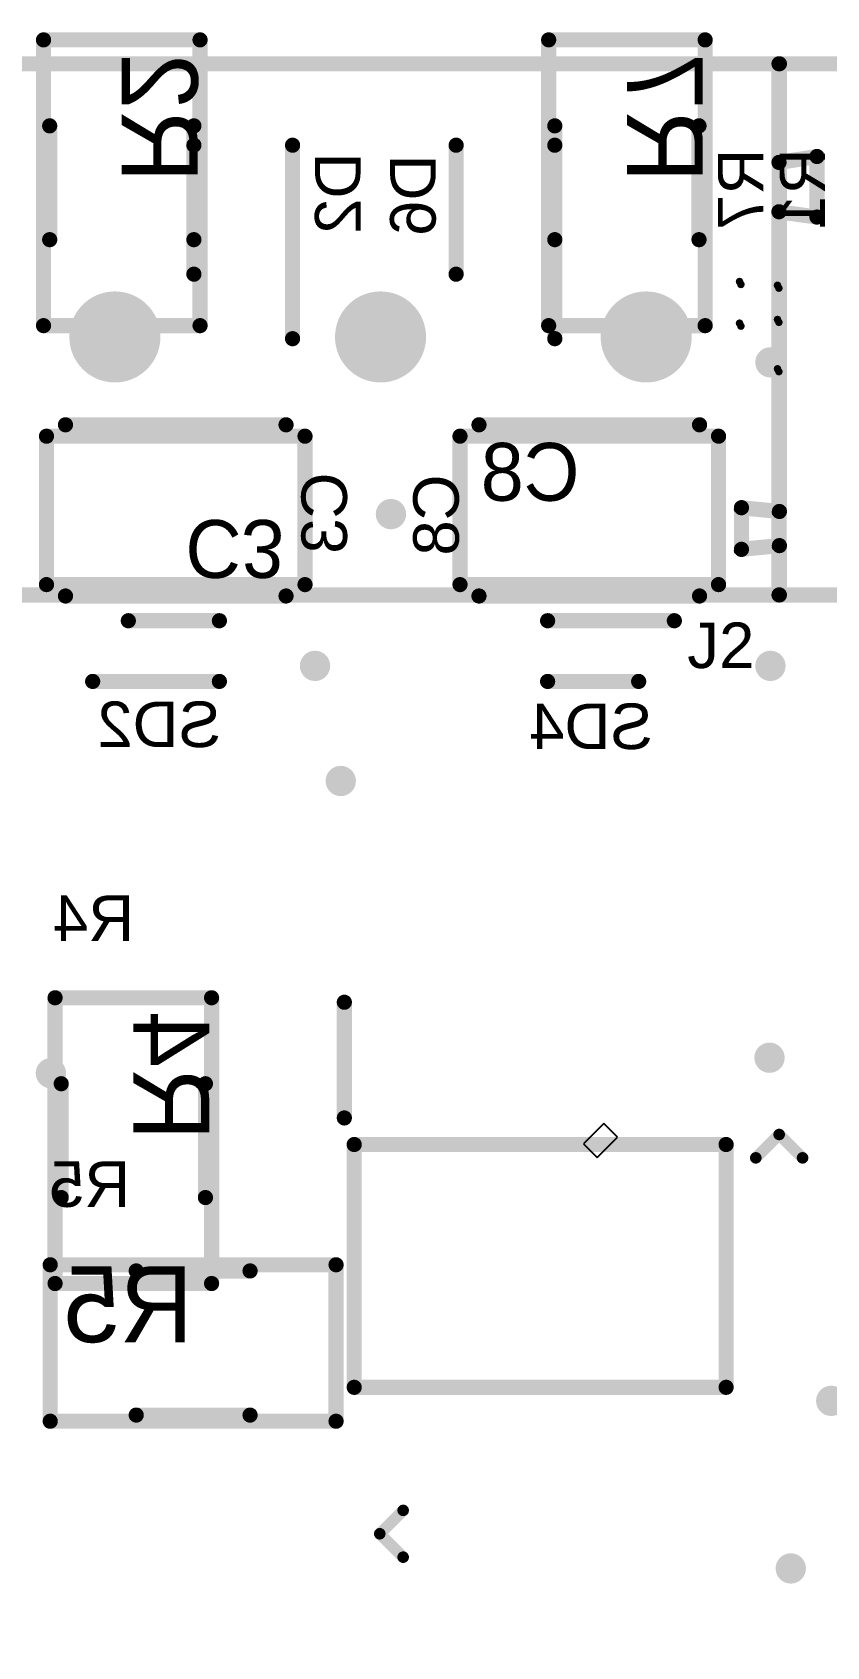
# Model space of a CAD drawing. Header units: millimetres. Extents: x 61 to 211, y 2 to 44.
# Drawn here: x 75.27 to 85.74, y 23.07 to 44.35 of the extents above; entities that cross this region are included whole.
import ezdxf

# ---------------------------------------------------------------- set-up
doc = ezdxf.new("R2010")
doc.units = ezdxf.units.MM
for name, color, linetype in [('BottomOverlay', 54, 'Continuous'), ('Mechanical10', 56, 'Continuous'), ('PadHoleLayer', 156, 'Continuous'), ('TopOverlay', 2, 'Continuous'), ('ViaHoleLayer', 16, 'Continuous')]:
    doc.layers.add(name, color=color, linetype=linetype)
doc.styles.add('Arial', font='', dxfattribs={"height": 0.2})
doc.styles.get('Arial').set_extended_font_data('Arial')

# ---------------------------------------------------------------- blocks, each defined once
blk = doc.blocks.new('691103110003_31')
at = {"layer": 'PadHoleLayer'}
h = blk.add_hatch(color=156, dxfattribs=at)
edge = h.paths.add_edge_path()
edge.add_arc((-3.5, 0.1), 0.6, 0, 360)
h = blk.add_hatch(color=156, dxfattribs=at)
edge = h.paths.add_edge_path()
edge.add_arc((0, 0.1), 0.6, 0, 360)
h = blk.add_hatch(color=156, dxfattribs=at)
edge = h.paths.add_edge_path()
edge.add_arc((3.5, 0.1), 0.6, 0, 360)
at = {"layer": 'TopOverlay', "const_width": 0.2}
for points in [[(-5.25, 3.5), (-5.25, -1.55)], [(5.25, 3.5), (-5.25, 3.5)], [(5.25, 3.5), (5.25, 2.85)], [(5.75, 2.899), (5.25, 2.85)], [(5.75, 2.9), (5.75, 2.35)], [(5.75, 2.351), (5.25, 2.4)], [(5.25, 2.4), (5.25, -3.5)], [(-5.249, -1.55), (-5.75, -1.48)], [(-5.75, -1.48), (-5.75, -2.278)], [(-5.25, -2.2), (-5.75, -2.278)], [(-5.25, -2.2), (-5.25, -3.5)], [(5.25, -3.5), (-5.25, -3.5)]]:
    blk.add_lwpolyline(points, dxfattribs=at)
at = {"layer": 'TopOverlay', "const_width": 0.1}
for points in [[(-5.3, 3.5, 1), (-5.2, 3.5, 1)], [(-5.3, 3.5, 1), (-5.2, 3.5, 1)], [(5.2, 3.5, 1), (5.3, 3.5, 1)], [(5.2, 3.5, 1), (5.3, 3.5, 1)], [(5.7, 2.9, 1), (5.8, 2.9, 1)], [(5.7, 2.899, 1), (5.8, 2.899, 1)], [(5.2, 2.85, 1), (5.3, 2.85, 1)], [(5.2, 2.85, 1), (5.3, 2.85, 1)], [(5.2, 2.4, 1), (5.3, 2.4, 1)], [(5.2, 2.4, 1), (5.3, 2.4, 1)], [(5.7, 2.351, 1), (5.8, 2.351, 1)], [(5.7, 2.35, 1), (5.8, 2.35, 1)], [(-5.8, -1.48, 1), (-5.7, -1.48, 1)], [(-5.8, -1.48, 1), (-5.7, -1.48, 1)], [(-5.3, -1.55, 1), (-5.2, -1.55, 1)], [(-5.299, -1.55, 1), (-5.199, -1.55, 1)], [(-5.3, -2.2, 1), (-5.2, -2.2, 1)], [(-5.3, -2.2, 1), (-5.2, -2.2, 1)], [(-5.8, -2.278, 1), (-5.7, -2.278, 1)], [(-5.8, -2.278, 1), (-5.7, -2.278, 1)], [(-5.3, -3.5, 1), (-5.2, -3.5, 1)], [(-5.3, -3.5, 1), (-5.2, -3.5, 1)], [(5.2, -3.5, 1), (5.3, -3.5, 1)], [(5.2, -3.5, 1), (5.3, -3.5, 1)]]:
    blk.add_lwpolyline(points, format="xyb", close=True, dxfattribs=at)
blk = doc.blocks.new('691103110003_32')
at = {"layer": 'PadHoleLayer'}
h = blk.add_hatch(color=156, dxfattribs=at)
edge = h.paths.add_edge_path()
edge.add_arc((-3.5, 0.1), 0.6, 0, 360)
h = blk.add_hatch(color=156, dxfattribs=at)
edge = h.paths.add_edge_path()
edge.add_arc((0, 0.1), 0.6, 0, 360)
h = blk.add_hatch(color=156, dxfattribs=at)
edge = h.paths.add_edge_path()
edge.add_arc((3.5, 0.1), 0.6, 0, 360)
at = {"layer": 'TopOverlay', "const_width": 0.2}
for points in [[(5.25, 3.5), (-5.25, 3.5)], [(-5.25, 3.5), (-5.25, -1.55)], [(5.25, 3.5), (5.25, 2.85)], [(5.75, 2.899), (5.25, 2.85)], [(5.75, 2.9), (5.75, 2.35)], [(5.25, 2.4), (5.25, -3.5)], [(5.75, 2.351), (5.25, 2.4)], [(-5.75, -1.48), (-5.75, -2.278)], [(-5.249, -1.55), (-5.75, -1.48)], [(-5.25, -2.2), (-5.75, -2.278)], [(-5.25, -2.2), (-5.25, -3.5)], [(5.25, -3.5), (-5.25, -3.5)]]:
    blk.add_lwpolyline(points, dxfattribs=at)
at = {"layer": 'TopOverlay', "const_width": 0.1}
for points in [[(-5.3, 3.5, 1), (-5.2, 3.5, 1)], [(-5.3, 3.5, 1), (-5.2, 3.5, 1)], [(5.2, 3.5, 1), (5.3, 3.5, 1)], [(5.2, 3.5, 1), (5.3, 3.5, 1)], [(5.7, 2.9, 1), (5.8, 2.9, 1)], [(5.7, 2.899, 1), (5.8, 2.899, 1)], [(5.2, 2.85, 1), (5.3, 2.85, 1)], [(5.2, 2.85, 1), (5.3, 2.85, 1)], [(5.2, 2.4, 1), (5.3, 2.4, 1)], [(5.2, 2.4, 1), (5.3, 2.4, 1)], [(5.7, 2.351, 1), (5.8, 2.351, 1)], [(5.7, 2.35, 1), (5.8, 2.35, 1)], [(-5.8, -1.48, 1), (-5.7, -1.48, 1)], [(-5.8, -1.48, 1), (-5.7, -1.48, 1)], [(-5.3, -1.55, 1), (-5.2, -1.55, 1)], [(-5.299, -1.55, 1), (-5.199, -1.55, 1)], [(-5.3, -2.2, 1), (-5.2, -2.2, 1)], [(-5.3, -2.2, 1), (-5.2, -2.2, 1)], [(-5.8, -2.278, 1), (-5.7, -2.278, 1)], [(-5.8, -2.278, 1), (-5.7, -2.278, 1)], [(-5.3, -3.5, 1), (-5.2, -3.5, 1)], [(-5.3, -3.5, 1), (-5.2, -3.5, 1)], [(5.2, -3.5, 1), (5.3, -3.5, 1)], [(5.2, -3.5, 1), (5.3, -3.5, 1)]]:
    blk.add_lwpolyline(points, format="xyb", close=True, dxfattribs=at)
blk = doc.blocks.new('LQFP32_7X7X1P4_35')
at = {"layer": 'TopOverlay'}
for p, q in [((-1.391, 5.201), (-1.391, 5.455)), ((-1.391, 5.455), (-1.01, 5.455)), ((-1.01, 5.455), (-1.01, 5.201)), ((-1.01, 5.201), (-1.391, 5.201)), ((5.201, -0.59), (5.201, -0.209)), ((5.201, -0.209), (5.455, -0.209)), ((5.455, -0.209), (5.455, -0.59)), ((5.455, -0.59), (5.201, -0.59)), ((-1.81, -5.201), (-2.191, -5.201)), ((-2.191, -5.201), (-2.191, -5.455)), ((-1.81, -5.455), (-1.81, -5.201)), ((-2.191, -5.455), (-1.81, -5.455))]:
    blk.add_line(p, q, dxfattribs=at)
at = {"layer": 'TopOverlay', "const_width": 0.152}
for points in [[(-3.721, 3.285), (-3.721, 3.721)], [(-3.285, 3.721), (-3.721, 3.721)], [(3.721, 3.721), (3.285, 3.721)], [(3.721, 3.285), (3.721, 3.721)], [(-3.721, -3.721), (-3.721, -3.285)], [(3.721, -3.721), (3.721, -3.285)], [(-3.285, -3.721), (-3.721, -3.721)], [(3.721, -3.721), (3.285, -3.721)]]:
    blk.add_lwpolyline(points, dxfattribs=at)
at = {"layer": 'TopOverlay', "const_width": 0.0762}
for points in [[(-3.759, 3.721, 1), (-3.683, 3.721, 1)], [(-3.759, 3.721, 1), (-3.683, 3.721, 1)], [(-3.323, 3.721, 1), (-3.247, 3.721, 1)], [(3.247, 3.721, 1), (3.323, 3.721, 1)], [(3.683, 3.721, 1), (3.759, 3.721, 1)], [(3.683, 3.721, 1), (3.759, 3.721, 1)], [(-3.759, 3.285, 1), (-3.683, 3.285, 1)], [(3.683, 3.285, 1), (3.759, 3.285, 1)], [(-3.759, -3.285, 1), (-3.683, -3.285, 1)], [(3.683, -3.285, 1), (3.759, -3.285, 1)], [(-3.759, -3.721, 1), (-3.683, -3.721, 1)], [(-3.759, -3.721, 1), (-3.683, -3.721, 1)], [(-3.323, -3.721, 1), (-3.247, -3.721, 1)], [(3.247, -3.721, 1), (3.323, -3.721, 1)], [(3.683, -3.721, 1), (3.759, -3.721, 1)], [(3.683, -3.721, 1), (3.759, -3.721, 1)]]:
    blk.add_lwpolyline(points, format="xyb", close=True, dxfattribs=at)
at = {"layer": 'TopOverlay'}
blk.add_text('*', height=0.762, dxfattribs=at).set_placement((-5.9, 2.946))
blk = doc.blocks.new('SOIC127P600X175_8N_B_39')
at = {"layer": 'BottomOverlay', "const_width": 0.2}
for points in [[(-1.6, -2.45), (-1.6, 2.45)], [(1.6, 2.45), (-1.6, 2.45)], [(1.6, -2.45), (1.6, 2.45)], [(-1.95, -2.58), (-3.475, -2.58)], [(1.6, -2.45), (-1.6, -2.45)]]:
    blk.add_lwpolyline(points, dxfattribs=at)
at = {"layer": 'BottomOverlay', "const_width": 0.1}
for points in [[(-1.65, 2.45, 1), (-1.55, 2.45, 1)], [(-1.65, 2.45, 1), (-1.55, 2.45, 1)], [(1.55, 2.45, 1), (1.65, 2.45, 1)], [(1.55, 2.45, 1), (1.65, 2.45, 1)], [(-3.525, -2.58, 1), (-3.425, -2.58, 1)], [(-2, -2.58, 1), (-1.9, -2.58, 1)], [(-1.65, -2.45, 1), (-1.55, -2.45, 1)], [(-1.65, -2.45, 1), (-1.55, -2.45, 1)], [(1.55, -2.45, 1), (1.65, -2.45, 1)], [(1.55, -2.45, 1), (1.65, -2.45, 1)]]:
    blk.add_lwpolyline(points, format="xyb", close=True, dxfattribs=at)
blk = doc.blocks.new('KEMET_C0805C_DN_IPC_B_B_44')
at = {"layer": 'BottomOverlay', "const_width": 0.2}
for points in [[(1.453, 1.128), (-1.453, 1.128)], [(1.453, -1.128), (-1.453, -1.128)]]:
    blk.add_lwpolyline(points, dxfattribs=at)
at = {"layer": 'BottomOverlay', "const_width": 0.1}
for points in [[(-1.503, 1.128, 1), (-1.403, 1.128, 1)], [(1.403, 1.128, 1), (1.503, 1.128, 1)], [(-1.503, -1.128, 1), (-1.403, -1.128, 1)], [(1.403, -1.128, 1), (1.503, -1.128, 1)]]:
    blk.add_lwpolyline(points, format="xyb", close=True, dxfattribs=at)
at = {"layer": 'Mechanical10', "const_width": 0.2}
for points in [[(1.703, 0.978), (-1.703, 0.978)], [(-1.703, 0.978), (-1.703, -0.978)], [(1.703, 0.978), (1.703, -0.978)], [(1.703, -0.978), (-1.703, -0.978)]]:
    blk.add_lwpolyline(points, dxfattribs=at)
at = {"layer": 'Mechanical10', "const_width": 0.1}
for points in [[(-1.753, 0.978, 1), (-1.653, 0.978, 1)], [(-1.753, 0.978, 1), (-1.653, 0.978, 1)], [(1.653, 0.978, 1), (1.753, 0.978, 1)], [(1.653, 0.978, 1), (1.753, 0.978, 1)], [(-1.753, -0.978, 1), (-1.653, -0.978, 1)], [(-1.753, -0.978, 1), (-1.653, -0.978, 1)], [(1.653, -0.978, 1), (1.753, -0.978, 1)], [(1.653, -0.978, 1), (1.753, -0.978, 1)]]:
    blk.add_lwpolyline(points, format="xyb", close=True, dxfattribs=at)
at = {"layer": 'Mechanical10', "text_generation_flag": 2}
blk.add_text('C8', height=0.762, rotation=180, dxfattribs=at).set_placement((0.127, -0.127))
blk = doc.blocks.new('KEMET_C0805C_DN_IPC_B_B_49')
at = {"layer": 'BottomOverlay', "const_width": 0.2}
for points in [[(-1.453, 1.128), (1.453, 1.128)], [(-1.453, -1.128), (1.453, -1.128)]]:
    blk.add_lwpolyline(points, dxfattribs=at)
at = {"layer": 'BottomOverlay', "const_width": 0.1}
for points in [[(-1.503, 1.128, 1), (-1.403, 1.128, 1)], [(1.403, 1.128, 1), (1.503, 1.128, 1)], [(-1.503, -1.128, 1), (-1.403, -1.128, 1)], [(1.403, -1.128, 1), (1.503, -1.128, 1)]]:
    blk.add_lwpolyline(points, format="xyb", close=True, dxfattribs=at)
at = {"layer": 'Mechanical10', "const_width": 0.2}
for points in [[(-1.703, -0.978), (-1.703, 0.978)], [(-1.703, 0.978), (1.703, 0.978)], [(1.703, -0.978), (1.703, 0.978)], [(-1.703, -0.978), (1.703, -0.978)]]:
    blk.add_lwpolyline(points, dxfattribs=at)
at = {"layer": 'Mechanical10', "const_width": 0.1}
for points in [[(-1.753, 0.978, 1), (-1.653, 0.978, 1)], [(-1.753, 0.978, 1), (-1.653, 0.978, 1)], [(1.653, 0.978, 1), (1.753, 0.978, 1)], [(1.653, 0.978, 1), (1.753, 0.978, 1)], [(-1.753, -0.978, 1), (-1.653, -0.978, 1)], [(-1.753, -0.978, 1), (-1.653, -0.978, 1)], [(1.653, -0.978, 1), (1.753, -0.978, 1)], [(1.653, -0.978, 1), (1.753, -0.978, 1)]]:
    blk.add_lwpolyline(points, format="xyb", close=True, dxfattribs=at)
at = {"layer": 'Mechanical10', "text_generation_flag": 2}
blk.add_text('C3', height=0.762, rotation=180, dxfattribs=at).set_placement((0.127, -0.127))
blk = doc.blocks.new('SOD2513X120N_B_53')
at = {"layer": 'BottomOverlay', "const_width": 0.2}
for points in [[(-0.85, 0.65), (0.85, 0.65)], [(-1.7, -0.65), (0.85, -0.65)]]:
    blk.add_lwpolyline(points, dxfattribs=at)
at = {"layer": 'BottomOverlay', "const_width": 0.1}
for points in [[(-0.9, 0.65, 1), (-0.8, 0.65, 1)], [(0.8, 0.65, 1), (0.9, 0.65, 1)], [(-1.75, -0.65, 1), (-1.65, -0.65, 1)], [(0.8, -0.65, 1), (0.9, -0.65, 1)]]:
    blk.add_lwpolyline(points, format="xyb", close=True, dxfattribs=at)
blk = doc.blocks.new('SOD2513X120N_B_55')
at = {"layer": 'BottomOverlay', "const_width": 0.2}
for points in [[(-0.85, 0.65), (0.85, 0.65)], [(-1.7, -0.65), (0.85, -0.65)]]:
    blk.add_lwpolyline(points, dxfattribs=at)
at = {"layer": 'BottomOverlay', "const_width": 0.1}
for points in [[(-0.9, 0.65, 1), (-0.8, 0.65, 1)], [(0.8, 0.65, 1), (0.9, 0.65, 1)], [(-1.75, -0.65, 1), (-1.65, -0.65, 1)], [(0.8, -0.65, 1), (0.9, -0.65, 1)]]:
    blk.add_lwpolyline(points, format="xyb", close=True, dxfattribs=at)
blk = doc.blocks.new('SODFL1608X70N_B_61')
at = {"layer": 'BottomOverlay', "const_width": 0.2}
for points in [[(-0.6, 0.4), (0.6, 0.4)], [(-1.07, -0.4), (0.6, -0.4)]]:
    blk.add_lwpolyline(points, dxfattribs=at)
at = {"layer": 'BottomOverlay', "const_width": 0.1}
for points in [[(-0.65, 0.4, 1), (-0.55, 0.4, 1)], [(0.55, 0.4, 1), (0.65, 0.4, 1)], [(-1.12, -0.4, 1), (-1.02, -0.4, 1)], [(0.55, -0.4, 1), (0.65, -0.4, 1)]]:
    blk.add_lwpolyline(points, format="xyb", close=True, dxfattribs=at)
blk = doc.blocks.new('SODFL1608X70N_B_63')
at = {"layer": 'BottomOverlay', "const_width": 0.2}
for points in [[(0.6, 0.4), (-0.6, 0.4)], [(0.6, -0.4), (-1.07, -0.4)]]:
    blk.add_lwpolyline(points, dxfattribs=at)
at = {"layer": 'BottomOverlay', "const_width": 0.1}
for points in [[(-0.65, 0.4, 1), (-0.55, 0.4, 1)], [(0.55, 0.4, 1), (0.65, 0.4, 1)], [(-1.12, -0.4, 1), (-1.02, -0.4, 1)], [(0.55, -0.4, 1), (0.65, -0.4, 1)]]:
    blk.add_lwpolyline(points, format="xyb", close=True, dxfattribs=at)
blk = doc.blocks.new('V______CRCW0603__3_IPC_A_B_73')
at = {"layer": 'BottomOverlay', "const_width": 0.2}
for points in [[(-0.75, 0.95), (0.75, 0.95)], [(-0.75, -0.95), (0.75, -0.95)]]:
    blk.add_lwpolyline(points, dxfattribs=at)
at = {"layer": 'BottomOverlay', "const_width": 0.1}
for points in [[(-0.8, 0.95, 1), (-0.7, 0.95, 1)], [(0.7, 0.95, 1), (0.8, 0.95, 1)], [(-0.8, -0.95, 1), (-0.7, -0.95, 1)], [(0.7, -0.95, 1), (0.8, -0.95, 1)]]:
    blk.add_lwpolyline(points, format="xyb", close=True, dxfattribs=at)
at = {"layer": 'Mechanical10', "const_width": 0.2}
for points in [[(-1.883, 1.031), (-1.883, -1.031)], [(-1.883, 1.031), (1.883, 1.031)], [(1.883, 1.031), (1.883, -1.031)], [(-1.883, -1.031), (1.883, -1.031)]]:
    blk.add_lwpolyline(points, dxfattribs=at)
at = {"layer": 'Mechanical10', "const_width": 0.1}
for points in [[(-1.933, 1.031, 1), (-1.833, 1.031, 1)], [(-1.933, 1.031, 1), (-1.833, 1.031, 1)], [(1.833, 1.031, 1), (1.933, 1.031, 1)], [(1.833, 1.031, 1), (1.933, 1.031, 1)], [(-1.933, -1.031, 1), (-1.833, -1.031, 1)], [(-1.933, -1.031, 1), (-1.833, -1.031, 1)], [(1.833, -1.031, 1), (1.933, -1.031, 1)], [(1.833, -1.031, 1), (1.933, -1.031, 1)]]:
    blk.add_lwpolyline(points, format="xyb", close=True, dxfattribs=at)
at = {"layer": 'Mechanical10', "text_generation_flag": 2}
blk.add_text('R4', height=1, rotation=180, dxfattribs=at).set_placement((0, 0))
blk = doc.blocks.new('V______CRCW0603__3_IPC_A_B_74')
at = {"layer": 'BottomOverlay', "const_width": 0.2}
for points in [[(0.75, 0.95), (-0.75, 0.95)], [(0.75, -0.95), (-0.75, -0.95)]]:
    blk.add_lwpolyline(points, dxfattribs=at)
at = {"layer": 'BottomOverlay', "const_width": 0.1}
for points in [[(-0.8, 0.95, 1), (-0.7, 0.95, 1)], [(0.7, 0.95, 1), (0.8, 0.95, 1)], [(-0.8, -0.95, 1), (-0.7, -0.95, 1)], [(0.7, -0.95, 1), (0.8, -0.95, 1)]]:
    blk.add_lwpolyline(points, format="xyb", close=True, dxfattribs=at)
at = {"layer": 'Mechanical10', "const_width": 0.2}
for points in [[(-1.883, 1.031), (-1.883, -1.031)], [(1.883, 1.031), (-1.883, 1.031)], [(1.883, 1.031), (1.883, -1.031)], [(1.883, -1.031), (-1.883, -1.031)]]:
    blk.add_lwpolyline(points, dxfattribs=at)
at = {"layer": 'Mechanical10', "const_width": 0.1}
for points in [[(-1.933, 1.031, 1), (-1.833, 1.031, 1)], [(-1.933, 1.031, 1), (-1.833, 1.031, 1)], [(1.833, 1.031, 1), (1.933, 1.031, 1)], [(1.833, 1.031, 1), (1.933, 1.031, 1)], [(-1.933, -1.031, 1), (-1.833, -1.031, 1)], [(-1.933, -1.031, 1), (-1.833, -1.031, 1)], [(1.833, -1.031, 1), (1.933, -1.031, 1)], [(1.833, -1.031, 1), (1.933, -1.031, 1)]]:
    blk.add_lwpolyline(points, format="xyb", close=True, dxfattribs=at)
at = {"layer": 'Mechanical10', "text_generation_flag": 2}
blk.add_text('R5', height=1, rotation=180, dxfattribs=at).set_placement((0, -0.011))
blk = doc.blocks.new('V______CRCW0603__3_IPC_A_B_77')
at = {"layer": 'BottomOverlay', "const_width": 0.2}
for points in [[(-0.75, 0.95), (0.75, 0.95)], [(-0.75, -0.95), (0.75, -0.95)]]:
    blk.add_lwpolyline(points, dxfattribs=at)
at = {"layer": 'BottomOverlay', "const_width": 0.1}
for points in [[(-0.8, 0.95, 1), (-0.7, 0.95, 1)], [(0.7, 0.95, 1), (0.8, 0.95, 1)], [(-0.8, -0.95, 1), (-0.7, -0.95, 1)], [(0.7, -0.95, 1), (0.8, -0.95, 1)]]:
    blk.add_lwpolyline(points, format="xyb", close=True, dxfattribs=at)
at = {"layer": 'Mechanical10', "const_width": 0.2}
for points in [[(-1.883, 1.031), (-1.883, -1.031)], [(-1.883, 1.031), (1.883, 1.031)], [(1.883, 1.031), (1.883, -1.031)], [(-1.883, -1.031), (1.883, -1.031)]]:
    blk.add_lwpolyline(points, dxfattribs=at)
at = {"layer": 'Mechanical10', "const_width": 0.1}
for points in [[(-1.933, 1.031, 1), (-1.833, 1.031, 1)], [(-1.933, 1.031, 1), (-1.833, 1.031, 1)], [(1.833, 1.031, 1), (1.933, 1.031, 1)], [(1.833, 1.031, 1), (1.933, 1.031, 1)], [(-1.933, -1.031, 1), (-1.833, -1.031, 1)], [(-1.933, -1.031, 1), (-1.833, -1.031, 1)], [(1.833, -1.031, 1), (1.933, -1.031, 1)], [(1.833, -1.031, 1), (1.933, -1.031, 1)]]:
    blk.add_lwpolyline(points, format="xyb", close=True, dxfattribs=at)
at = {"layer": 'Mechanical10', "text_generation_flag": 2}
blk.add_text('R7', height=1, rotation=180, dxfattribs=at).set_placement((0, 0))
blk = doc.blocks.new('V______CRCW0603__3_IPC_A_B_79')
at = {"layer": 'BottomOverlay', "const_width": 0.2}
for points in [[(-0.75, 0.95), (0.75, 0.95)], [(-0.75, -0.95), (0.75, -0.95)]]:
    blk.add_lwpolyline(points, dxfattribs=at)
at = {"layer": 'BottomOverlay', "const_width": 0.1}
for points in [[(-0.8, 0.95, 1), (-0.7, 0.95, 1)], [(0.7, 0.95, 1), (0.8, 0.95, 1)], [(-0.8, -0.95, 1), (-0.7, -0.95, 1)], [(0.7, -0.95, 1), (0.8, -0.95, 1)]]:
    blk.add_lwpolyline(points, format="xyb", close=True, dxfattribs=at)
at = {"layer": 'Mechanical10', "const_width": 0.2}
for points in [[(-1.883, 1.031), (-1.883, -1.031)], [(-1.883, 1.031), (1.883, 1.031)], [(1.883, 1.031), (1.883, -1.031)], [(-1.883, -1.031), (1.883, -1.031)]]:
    blk.add_lwpolyline(points, dxfattribs=at)
at = {"layer": 'Mechanical10', "const_width": 0.1}
for points in [[(-1.933, 1.031, 1), (-1.833, 1.031, 1)], [(-1.933, 1.031, 1), (-1.833, 1.031, 1)], [(1.833, 1.031, 1), (1.933, 1.031, 1)], [(1.833, 1.031, 1), (1.933, 1.031, 1)], [(-1.933, -1.031, 1), (-1.833, -1.031, 1)], [(-1.933, -1.031, 1), (-1.833, -1.031, 1)], [(1.833, -1.031, 1), (1.933, -1.031, 1)], [(1.833, -1.031, 1), (1.933, -1.031, 1)]]:
    blk.add_lwpolyline(points, format="xyb", close=True, dxfattribs=at)
at = {"layer": 'Mechanical10', "text_generation_flag": 2}
blk.add_text('R2', height=1, rotation=180, dxfattribs=at).set_placement((0, 0))

msp = doc.modelspace()

# ---------------------------------------------------------------- hatches: boundary and pattern name
at = {"layer": 'PadHoleLayer'}
h = msp.add_hatch(color=156, dxfattribs=at)
edge = h.paths.add_edge_path()
edge.add_arc((85.067, 43.915), 0.05, 0, 360)
h = msp.add_hatch(color=156, dxfattribs=at)
edge = h.paths.add_edge_path()
edge.add_arc((85.067, 43.915), 0.05, 0, 360)
h = msp.add_hatch(color=156, dxfattribs=at)
edge = h.paths.add_edge_path()
edge.add_arc((85.067, 43.915), 0.05, 0, 360)
h = msp.add_hatch(color=156, dxfattribs=at)
edge = h.paths.add_edge_path()
edge.add_arc((85.067, 43.915), 0.05, 0, 360)
h = msp.add_hatch(color=156, dxfattribs=at)
edge = h.paths.add_edge_path()
edge.add_arc((85.067, 42.615), 0.05, 0, 360)
h = msp.add_hatch(color=156, dxfattribs=at)
edge = h.paths.add_edge_path()
edge.add_arc((85.067, 42.615), 0.05, 0, 360)
h = msp.add_hatch(color=156, dxfattribs=at)
edge = h.paths.add_edge_path()
edge.add_arc((85.567, 42.694), 0.05, 0, 360)
h = msp.add_hatch(color=156, dxfattribs=at)
edge = h.paths.add_edge_path()
edge.add_arc((85.567, 42.694), 0.05, 0, 360)
h = msp.add_hatch(color=156, dxfattribs=at)
edge = h.paths.add_edge_path()
edge.add_arc((85.066, 41.974), 0.05, 0, 360)
h = msp.add_hatch(color=156, dxfattribs=at)
edge = h.paths.add_edge_path()
edge.add_arc((85.066, 41.965), 0.05, 0, 360)
h = msp.add_hatch(color=156, dxfattribs=at)
edge = h.paths.add_edge_path()
edge.add_arc((85.067, 41.965), 0.05, 0, 360)
h = msp.add_hatch(color=156, dxfattribs=at)
edge = h.paths.add_edge_path()
edge.add_arc((85.068, 41.975), 0.05, 0, 360)
h = msp.add_hatch(color=156, dxfattribs=at)
edge = h.paths.add_edge_path()
edge.add_arc((85.567, 41.905), 0.05, 0, 360)
h = msp.add_hatch(color=156, dxfattribs=at)
edge = h.paths.add_edge_path()
edge.add_arc((85.567, 41.905), 0.05, 0, 360)
h = msp.add_hatch(color=156, dxfattribs=at)
edge = h.paths.add_edge_path()
edge.add_arc((85.567, 41.895), 0.05, 0, 360)
h = msp.add_hatch(color=156, dxfattribs=at)
edge = h.paths.add_edge_path()
edge.add_arc((85.567, 41.895), 0.05, 0, 360)
h = msp.add_hatch(color=156, dxfattribs=at)
edge = h.paths.add_edge_path()
edge.add_arc((84.593, 41.065), 0.05, 0, 360)
h = msp.add_hatch(color=156, dxfattribs=at)
edge = h.paths.add_edge_path()
edge.add_arc((84.593, 41.064), 0.05, 0, 360)
h = msp.add_hatch(color=156, dxfattribs=at)
edge = h.paths.add_edge_path()
edge.add_arc((84.611, 41.028), 0.05, 0, 360)
h = msp.add_hatch(color=156, dxfattribs=at)
edge = h.paths.add_edge_path()
edge.add_arc((84.611, 41.027), 0.05, 0, 360)
h = msp.add_hatch(color=156, dxfattribs=at)
edge = h.paths.add_edge_path()
edge.add_arc((85.093, 41.015), 0.05, 0, 360)
h = msp.add_hatch(color=156, dxfattribs=at)
edge = h.paths.add_edge_path()
edge.add_arc((85.093, 41.015), 0.05, 0, 360)
h = msp.add_hatch(color=156, dxfattribs=at)
edge = h.paths.add_edge_path()
edge.add_arc((85.111, 40.978), 0.05, 0, 360)
h = msp.add_hatch(color=156, dxfattribs=at)
edge = h.paths.add_edge_path()
edge.add_arc((85.111, 40.978), 0.05, 0, 360)
h = msp.add_hatch(color=156, dxfattribs=at)
edge = h.paths.add_edge_path()
edge.add_arc((84.593, 40.516), 0.05, 0, 360)
h = msp.add_hatch(color=156, dxfattribs=at)
edge = h.paths.add_edge_path()
edge.add_arc((84.593, 40.515), 0.05, 0, 360)
h = msp.add_hatch(color=156, dxfattribs=at)
edge = h.paths.add_edge_path()
edge.add_arc((84.611, 40.479), 0.05, 0, 360)
h = msp.add_hatch(color=156, dxfattribs=at)
edge = h.paths.add_edge_path()
edge.add_arc((84.611, 40.478), 0.05, 0, 360)
h = msp.add_hatch(color=156, dxfattribs=at)
edge = h.paths.add_edge_path()
edge.add_arc((85.093, 40.565), 0.05, 0, 360)
h = msp.add_hatch(color=156, dxfattribs=at)
edge = h.paths.add_edge_path()
edge.add_arc((85.093, 40.565), 0.05, 0, 360)
h = msp.add_hatch(color=156, dxfattribs=at)
edge = h.paths.add_edge_path()
edge.add_arc((85.111, 40.528), 0.05, 0, 360)
h = msp.add_hatch(color=156, dxfattribs=at)
edge = h.paths.add_edge_path()
edge.add_arc((85.111, 40.528), 0.05, 0, 360)
h = msp.add_hatch(color=156, dxfattribs=at)
edge = h.paths.add_edge_path()
edge.add_arc((85.093, 39.915), 0.05, 0, 360)
h = msp.add_hatch(color=156, dxfattribs=at)
edge = h.paths.add_edge_path()
edge.add_arc((85.093, 39.915), 0.05, 0, 360)
h = msp.add_hatch(color=156, dxfattribs=at)
edge = h.paths.add_edge_path()
edge.add_arc((85.093, 39.915), 0.05, 0, 360)
h = msp.add_hatch(color=156, dxfattribs=at)
edge = h.paths.add_edge_path()
edge.add_arc((85.093, 39.915), 0.05, 0, 360)
h = msp.add_hatch(color=156, dxfattribs=at)
edge = h.paths.add_edge_path()
edge.add_arc((85.111, 39.878), 0.05, 0, 360)
h = msp.add_hatch(color=156, dxfattribs=at)
edge = h.paths.add_edge_path()
edge.add_arc((85.111, 39.878), 0.05, 0, 360)
h = msp.add_hatch(color=156, dxfattribs=at)
edge = h.paths.add_edge_path()
edge.add_arc((85.111, 39.878), 0.05, 0, 360)
h = msp.add_hatch(color=156, dxfattribs=at)
edge = h.paths.add_edge_path()
edge.add_arc((85.111, 39.878), 0.05, 0, 360)
h = msp.add_hatch(color=156, dxfattribs=at)
edge = h.paths.add_edge_path()
edge.add_arc((84.567, 38.075), 0.05, 0, 360)
h = msp.add_hatch(color=156, dxfattribs=at)
edge = h.paths.add_edge_path()
edge.add_arc((84.567, 38.074), 0.05, 0, 360)
h = msp.add_hatch(color=156, dxfattribs=at)
edge = h.paths.add_edge_path()
edge.add_arc((84.567, 38.065), 0.05, 0, 360)
h = msp.add_hatch(color=156, dxfattribs=at)
edge = h.paths.add_edge_path()
edge.add_arc((84.567, 38.064), 0.05, 0, 360)
h = msp.add_hatch(color=156, dxfattribs=at)
edge = h.paths.add_edge_path()
edge.add_arc((85.067, 38.015), 0.05, 0, 360)
h = msp.add_hatch(color=156, dxfattribs=at)
edge = h.paths.add_edge_path()
edge.add_arc((85.067, 38.015), 0.05, 0, 360)
h = msp.add_hatch(color=156, dxfattribs=at)
edge = h.paths.add_edge_path()
edge.add_arc((85.068, 38.025), 0.05, 0, 360)
h = msp.add_hatch(color=156, dxfattribs=at)
edge = h.paths.add_edge_path()
edge.add_arc((85.068, 38.025), 0.05, 0, 360)
h = msp.add_hatch(color=156, dxfattribs=at)
edge = h.paths.add_edge_path()
edge.add_arc((84.567, 37.526), 0.05, 0, 360)
h = msp.add_hatch(color=156, dxfattribs=at)
edge = h.paths.add_edge_path()
edge.add_arc((84.567, 37.525), 0.05, 0, 360)
h = msp.add_hatch(color=156, dxfattribs=at)
edge = h.paths.add_edge_path()
edge.add_arc((84.567, 37.516), 0.05, 0, 360)
h = msp.add_hatch(color=156, dxfattribs=at)
edge = h.paths.add_edge_path()
edge.add_arc((84.567, 37.515), 0.05, 0, 360)
h = msp.add_hatch(color=156, dxfattribs=at)
edge = h.paths.add_edge_path()
edge.add_arc((85.067, 37.565), 0.05, 0, 360)
h = msp.add_hatch(color=156, dxfattribs=at)
edge = h.paths.add_edge_path()
edge.add_arc((85.067, 37.565), 0.05, 0, 360)
h = msp.add_hatch(color=156, dxfattribs=at)
edge = h.paths.add_edge_path()
edge.add_arc((85.068, 37.575), 0.05, 0, 360)
h = msp.add_hatch(color=156, dxfattribs=at)
edge = h.paths.add_edge_path()
edge.add_arc((85.068, 37.575), 0.05, 0, 360)
h = msp.add_hatch(color=156, dxfattribs=at)
edge = h.paths.add_edge_path()
edge.add_arc((85.067, 36.915), 0.05, 0, 360)
h = msp.add_hatch(color=156, dxfattribs=at)
edge = h.paths.add_edge_path()
edge.add_arc((85.067, 36.915), 0.05, 0, 360)
h = msp.add_hatch(color=156, dxfattribs=at)
edge = h.paths.add_edge_path()
edge.add_arc((85.067, 36.915), 0.05, 0, 360)
h = msp.add_hatch(color=156, dxfattribs=at)
edge = h.paths.add_edge_path()
edge.add_arc((85.067, 36.915), 0.05, 0, 360)
h = msp.add_hatch(color=156, dxfattribs=at)
edge = h.paths.add_edge_path()
edge.add_arc((85.068, 36.925), 0.05, 0, 360)
h = msp.add_hatch(color=156, dxfattribs=at)
edge = h.paths.add_edge_path()
edge.add_arc((85.068, 36.925), 0.05, 0, 360)
h = msp.add_hatch(color=156, dxfattribs=at)
edge = h.paths.add_edge_path()
edge.add_arc((85.068, 36.925), 0.05, 0, 360)
h = msp.add_hatch(color=156, dxfattribs=at)
edge = h.paths.add_edge_path()
edge.add_arc((85.068, 36.925), 0.05, 0, 360)
at = {"layer": 'TopOverlay'}
h = msp.add_hatch(color=2, dxfattribs=at)
edge = h.paths.add_edge_path()
edge.add_arc((85.067, 43.915), 0.05, 0, 360)
h = msp.add_hatch(color=2, dxfattribs=at)
edge = h.paths.add_edge_path()
edge.add_arc((85.067, 43.915), 0.05, 0, 360)
h = msp.add_hatch(color=2, dxfattribs=at)
edge = h.paths.add_edge_path()
edge.add_arc((85.067, 43.915), 0.05, 0, 360)
h = msp.add_hatch(color=2, dxfattribs=at)
edge = h.paths.add_edge_path()
edge.add_arc((85.067, 43.915), 0.05, 0, 360)
h = msp.add_hatch(color=2, dxfattribs=at)
edge = h.paths.add_edge_path()
edge.add_arc((85.067, 42.615), 0.05, 0, 360)
h = msp.add_hatch(color=2, dxfattribs=at)
edge = h.paths.add_edge_path()
edge.add_arc((85.067, 42.615), 0.05, 0, 360)
h = msp.add_hatch(color=2, dxfattribs=at)
edge = h.paths.add_edge_path()
edge.add_arc((85.567, 42.694), 0.05, 0, 360)
h = msp.add_hatch(color=2, dxfattribs=at)
edge = h.paths.add_edge_path()
edge.add_arc((85.567, 42.694), 0.05, 0, 360)
h = msp.add_hatch(color=2, dxfattribs=at)
edge = h.paths.add_edge_path()
edge.add_arc((85.066, 41.974), 0.05, 0, 360)
h = msp.add_hatch(color=2, dxfattribs=at)
edge = h.paths.add_edge_path()
edge.add_arc((85.066, 41.965), 0.05, 0, 360)
h = msp.add_hatch(color=2, dxfattribs=at)
edge = h.paths.add_edge_path()
edge.add_arc((85.067, 41.965), 0.05, 0, 360)
h = msp.add_hatch(color=2, dxfattribs=at)
edge = h.paths.add_edge_path()
edge.add_arc((85.068, 41.975), 0.05, 0, 360)
h = msp.add_hatch(color=2, dxfattribs=at)
edge = h.paths.add_edge_path()
edge.add_arc((85.567, 41.905), 0.05, 0, 360)
h = msp.add_hatch(color=2, dxfattribs=at)
edge = h.paths.add_edge_path()
edge.add_arc((85.567, 41.905), 0.05, 0, 360)
h = msp.add_hatch(color=2, dxfattribs=at)
edge = h.paths.add_edge_path()
edge.add_arc((85.567, 41.895), 0.05, 0, 360)
h = msp.add_hatch(color=2, dxfattribs=at)
edge = h.paths.add_edge_path()
edge.add_arc((85.567, 41.895), 0.05, 0, 360)
h = msp.add_hatch(color=2, dxfattribs=at)
edge = h.paths.add_edge_path()
edge.add_arc((84.593, 41.065), 0.05, 0, 360)
h = msp.add_hatch(color=2, dxfattribs=at)
edge = h.paths.add_edge_path()
edge.add_arc((84.593, 41.064), 0.05, 0, 360)
h = msp.add_hatch(color=2, dxfattribs=at)
edge = h.paths.add_edge_path()
edge.add_arc((84.611, 41.028), 0.05, 0, 360)
h = msp.add_hatch(color=2, dxfattribs=at)
edge = h.paths.add_edge_path()
edge.add_arc((84.611, 41.027), 0.05, 0, 360)
h = msp.add_hatch(color=2, dxfattribs=at)
edge = h.paths.add_edge_path()
edge.add_arc((85.093, 41.015), 0.05, 0, 360)
h = msp.add_hatch(color=2, dxfattribs=at)
edge = h.paths.add_edge_path()
edge.add_arc((85.093, 41.015), 0.05, 0, 360)
h = msp.add_hatch(color=2, dxfattribs=at)
edge = h.paths.add_edge_path()
edge.add_arc((85.111, 40.978), 0.05, 0, 360)
h = msp.add_hatch(color=2, dxfattribs=at)
edge = h.paths.add_edge_path()
edge.add_arc((85.111, 40.978), 0.05, 0, 360)
h = msp.add_hatch(color=2, dxfattribs=at)
edge = h.paths.add_edge_path()
edge.add_arc((84.593, 40.516), 0.05, 0, 360)
h = msp.add_hatch(color=2, dxfattribs=at)
edge = h.paths.add_edge_path()
edge.add_arc((84.593, 40.515), 0.05, 0, 360)
h = msp.add_hatch(color=2, dxfattribs=at)
edge = h.paths.add_edge_path()
edge.add_arc((84.611, 40.479), 0.05, 0, 360)
h = msp.add_hatch(color=2, dxfattribs=at)
edge = h.paths.add_edge_path()
edge.add_arc((84.611, 40.478), 0.05, 0, 360)
h = msp.add_hatch(color=2, dxfattribs=at)
edge = h.paths.add_edge_path()
edge.add_arc((85.093, 40.565), 0.05, 0, 360)
h = msp.add_hatch(color=2, dxfattribs=at)
edge = h.paths.add_edge_path()
edge.add_arc((85.093, 40.565), 0.05, 0, 360)
h = msp.add_hatch(color=2, dxfattribs=at)
edge = h.paths.add_edge_path()
edge.add_arc((85.111, 40.528), 0.05, 0, 360)
h = msp.add_hatch(color=2, dxfattribs=at)
edge = h.paths.add_edge_path()
edge.add_arc((85.111, 40.528), 0.05, 0, 360)
h = msp.add_hatch(color=2, dxfattribs=at)
edge = h.paths.add_edge_path()
edge.add_arc((85.093, 39.915), 0.05, 0, 360)
h = msp.add_hatch(color=2, dxfattribs=at)
edge = h.paths.add_edge_path()
edge.add_arc((85.093, 39.915), 0.05, 0, 360)
h = msp.add_hatch(color=2, dxfattribs=at)
edge = h.paths.add_edge_path()
edge.add_arc((85.093, 39.915), 0.05, 0, 360)
h = msp.add_hatch(color=2, dxfattribs=at)
edge = h.paths.add_edge_path()
edge.add_arc((85.093, 39.915), 0.05, 0, 360)
h = msp.add_hatch(color=2, dxfattribs=at)
edge = h.paths.add_edge_path()
edge.add_arc((85.111, 39.878), 0.05, 0, 360)
h = msp.add_hatch(color=2, dxfattribs=at)
edge = h.paths.add_edge_path()
edge.add_arc((85.111, 39.878), 0.05, 0, 360)
h = msp.add_hatch(color=2, dxfattribs=at)
edge = h.paths.add_edge_path()
edge.add_arc((85.111, 39.878), 0.05, 0, 360)
h = msp.add_hatch(color=2, dxfattribs=at)
edge = h.paths.add_edge_path()
edge.add_arc((85.111, 39.878), 0.05, 0, 360)
h = msp.add_hatch(color=2, dxfattribs=at)
edge = h.paths.add_edge_path()
edge.add_arc((84.567, 38.075), 0.05, 0, 360)
h = msp.add_hatch(color=2, dxfattribs=at)
edge = h.paths.add_edge_path()
edge.add_arc((84.567, 38.074), 0.05, 0, 360)
h = msp.add_hatch(color=2, dxfattribs=at)
edge = h.paths.add_edge_path()
edge.add_arc((84.567, 38.065), 0.05, 0, 360)
h = msp.add_hatch(color=2, dxfattribs=at)
edge = h.paths.add_edge_path()
edge.add_arc((84.567, 38.064), 0.05, 0, 360)
h = msp.add_hatch(color=2, dxfattribs=at)
edge = h.paths.add_edge_path()
edge.add_arc((85.067, 38.015), 0.05, 0, 360)
h = msp.add_hatch(color=2, dxfattribs=at)
edge = h.paths.add_edge_path()
edge.add_arc((85.067, 38.015), 0.05, 0, 360)
h = msp.add_hatch(color=2, dxfattribs=at)
edge = h.paths.add_edge_path()
edge.add_arc((85.068, 38.025), 0.05, 0, 360)
h = msp.add_hatch(color=2, dxfattribs=at)
edge = h.paths.add_edge_path()
edge.add_arc((85.068, 38.025), 0.05, 0, 360)
h = msp.add_hatch(color=2, dxfattribs=at)
edge = h.paths.add_edge_path()
edge.add_arc((84.567, 37.526), 0.05, 0, 360)
h = msp.add_hatch(color=2, dxfattribs=at)
edge = h.paths.add_edge_path()
edge.add_arc((84.567, 37.525), 0.05, 0, 360)
h = msp.add_hatch(color=2, dxfattribs=at)
edge = h.paths.add_edge_path()
edge.add_arc((84.567, 37.516), 0.05, 0, 360)
h = msp.add_hatch(color=2, dxfattribs=at)
edge = h.paths.add_edge_path()
edge.add_arc((84.567, 37.515), 0.05, 0, 360)
h = msp.add_hatch(color=2, dxfattribs=at)
edge = h.paths.add_edge_path()
edge.add_arc((85.067, 37.565), 0.05, 0, 360)
h = msp.add_hatch(color=2, dxfattribs=at)
edge = h.paths.add_edge_path()
edge.add_arc((85.067, 37.565), 0.05, 0, 360)
h = msp.add_hatch(color=2, dxfattribs=at)
edge = h.paths.add_edge_path()
edge.add_arc((85.068, 37.575), 0.05, 0, 360)
h = msp.add_hatch(color=2, dxfattribs=at)
edge = h.paths.add_edge_path()
edge.add_arc((85.068, 37.575), 0.05, 0, 360)
h = msp.add_hatch(color=2, dxfattribs=at)
edge = h.paths.add_edge_path()
edge.add_arc((85.067, 36.915), 0.05, 0, 360)
h = msp.add_hatch(color=2, dxfattribs=at)
edge = h.paths.add_edge_path()
edge.add_arc((85.067, 36.915), 0.05, 0, 360)
h = msp.add_hatch(color=2, dxfattribs=at)
edge = h.paths.add_edge_path()
edge.add_arc((85.067, 36.915), 0.05, 0, 360)
h = msp.add_hatch(color=2, dxfattribs=at)
edge = h.paths.add_edge_path()
edge.add_arc((85.067, 36.915), 0.05, 0, 360)
h = msp.add_hatch(color=2, dxfattribs=at)
edge = h.paths.add_edge_path()
edge.add_arc((85.068, 36.925), 0.05, 0, 360)
h = msp.add_hatch(color=2, dxfattribs=at)
edge = h.paths.add_edge_path()
edge.add_arc((85.068, 36.925), 0.05, 0, 360)
h = msp.add_hatch(color=2, dxfattribs=at)
edge = h.paths.add_edge_path()
edge.add_arc((85.068, 36.925), 0.05, 0, 360)
h = msp.add_hatch(color=2, dxfattribs=at)
edge = h.paths.add_edge_path()
edge.add_arc((85.068, 36.925), 0.05, 0, 360)
at = {"layer": 'ViaHoleLayer'}
h = msp.add_hatch(color=16, dxfattribs=at)
edge = h.paths.add_edge_path()
edge.add_arc((85, 40), 0.2, 0, 360)
h = msp.add_hatch(color=16, dxfattribs=at)
edge = h.paths.add_edge_path()
edge.add_arc((80, 38), 0.2, 0, 360)
h = msp.add_hatch(color=16, dxfattribs=at)
edge = h.paths.add_edge_path()
edge.add_arc((79, 36), 0.2, 0, 360)
h = msp.add_hatch(color=16, dxfattribs=at)
edge = h.paths.add_edge_path()
edge.add_arc((85, 36), 0.2, 0, 360)
h = msp.add_hatch(color=16, dxfattribs=at)
edge = h.paths.add_edge_path()
edge.add_arc((79.339, 34.483), 0.2, 0, 360)
h = msp.add_hatch(color=16, dxfattribs=at)
edge = h.paths.add_edge_path()
edge.add_arc((84.988, 30.836), 0.2, 0, 360)
h = msp.add_hatch(color=16, dxfattribs=at)
edge = h.paths.add_edge_path()
edge.add_arc((75.52, 30.632), 0.2, 0, 360)
h = msp.add_hatch(color=16, dxfattribs=at)
edge = h.paths.add_edge_path()
edge.add_arc((85.801, 26.314), 0.2, 0, 360)
h = msp.add_hatch(color=16, dxfattribs=at)
edge = h.paths.add_edge_path()
edge.add_arc((85.268, 24.105), 0.2, 0, 360)

# ---------------------------------------------------------------- block references
for name, p, rotation in [('V______CRCW0603__3_IPC_A_B_79', (76.454, 42.367), 90), ('V______CRCW0603__3_IPC_A_B_77', (83.109, 42.367), 90), ('691103110003_31', (79.863, 40.435), 180), ('691103110003_32', (90.368, 40.435), 180), ('SOD2513X120N_B_53', (78.054, 42.012), 90), ('SOD2513X120N_B_55', (81.509, 42.012), 90), ('KEMET_C0805C_DN_IPC_B_B_44', (82.613, 38.049), 180), ('SODFL1608X70N_B_63', (82.664, 36.195), 180), ('LQFP32_7X7X1P4_35', (85.115, 24.562), 225), ('V______CRCW0603__3_IPC_A_B_73', (76.606, 29.743), 90), ('SOIC127P600X175_8N_B_39', (81.966, 28.092), 270), ('V______CRCW0603__3_IPC_A_B_74', (77.394, 27.076), 180)]:
    msp.add_blockref(name, p, dxfattribs=dict(rotation=rotation))
for name, p in [('KEMET_C0805C_DN_IPC_B_B_49', (77.165, 38.049)), ('SODFL1608X70N_B_61', (77.14, 36.195))]:
    msp.add_blockref(name, p)

# ---------------------------------------------------------------- texts
at = {"layer": 'BottomOverlay', "style": 'Arial', "text_generation_flag": 2}
for s, p in [('D2', (79.599, 42.765)), ('D6', (80.589, 42.74)), ('R7', (84.907, 42.816)), ('R1', (85.72, 42.818)), ('C3', (79.421, 38.549)), ('C8', (80.894, 38.524))]:
    msp.add_text(s, height=0.6, rotation=90, dxfattribs=at).set_placement(p)
for s, p in [('SD2', (77.762, 34.93)), ('SD4', (83.451, 34.904)), ('R4', (76.617, 32.375)), ('R5', (76.566, 28.87))]:
    msp.add_text(s, height=0.6, dxfattribs=at).set_placement(p)
at = {"layer": 'TopOverlay', "style": 'Arial'}
msp.add_text('J2', height=0.6, dxfattribs=at).set_placement((83.904, 35.971))

doc.saveas('drawing.dxf')
